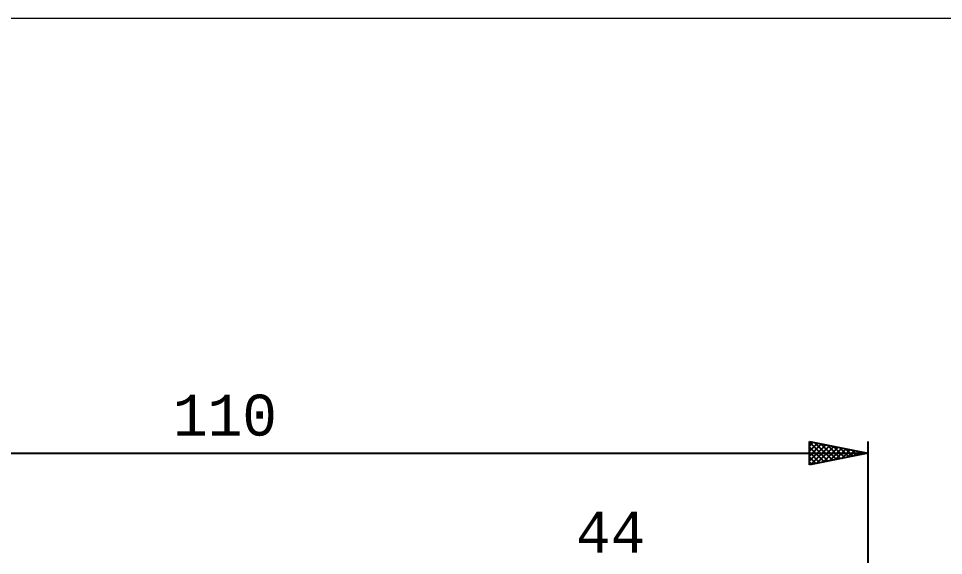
# Model space of a CAD drawing. Header units: millimetres. Extents: x -108 to 139, y -57 to 79.
# Drawn here: x -28.7 to 50.5, y 32.8 to 78.7 of the extents above; entities that cross this region are included whole.
import ezdxf
from ezdxf.enums import TextEntityAlignment as Align

# ---------------------------------------------------------------- set-up
doc = ezdxf.new("R2010")
doc.units = ezdxf.units.MM
doc.header["$LTSCALE"] = 8
for name, color, linetype in [('2', 7, 'CONTINUOUS'), ('INFTOTAL', 9, 'CONTINUOUS'), ('SK2', 7, 'CONTINUOUS')]:
    doc.layers.add(name, color=color, linetype=linetype)
doc.styles.get("Standard").update_dxf_attribs({"font": 'Monospac821 BT'})

msp = doc.modelspace()

# ---------------------------------------------------------------- linework, layer by layer
at = {"layer": 'INFTOTAL', "color": 9, "linetype": 'CONTINUOUS', "lineweight": 18}
msp.add_line((83.6, 78.677), (-107.8, 78.677), dxfattribs=at)
at = {"layer": 'SK2', "color": 7, "linetype": 'CONTINUOUS', "lineweight": 25}
for p, q in [((39, 40.525), (39, 42.525)), ((39, 42.525), (44, 41.525)), ((39, 42.128), (39.331, 42.459)), ((39, 42.459), (40.611, 40.847)), ((39, 41.704), (39.685, 42.388)), ((39, 41.279), (40.038, 42.317)), ((39, 40.855), (40.392, 42.247)), ((39, 42.034), (40.258, 40.777)), ((39.118, 40.549), (40.745, 42.176)), ((39.447, 42.436), (40.965, 40.918)), ((39.648, 40.655), (41.099, 42.105)), ((39.978, 42.329), (41.319, 40.989)), ((40.179, 40.761), (41.452, 42.035)), ((40.508, 42.223), (41.672, 41.059)), ((40.709, 40.867), (41.806, 41.964)), ((41.038, 42.117), (42.026, 41.13)), ((41.569, 42.011), (42.379, 41.201)), ((44, 42.525), (44, 9.525)), ((-66, 41.525), (44, 41.525)), ((39, 41.61), (39.904, 40.706)), ((44, 41.525), (39, 40.525)), ((39, 41.186), (39.551, 40.635)), ((41.239, 40.973), (42.159, 41.893)), ((41.77, 41.079), (42.513, 41.822)), ((42.099, 41.905), (42.733, 41.272)), ((42.3, 41.185), (42.867, 41.752)), ((42.629, 41.799), (43.086, 41.342)), ((42.83, 41.291), (43.22, 41.681)), ((43.16, 41.693), (43.44, 41.413)), ((43.36, 41.397), (43.574, 41.61)), ((43.69, 41.587), (43.793, 41.484)), ((43.891, 41.503), (43.927, 41.54)), ((39, 40.762), (39.197, 40.564))]:
    msp.add_line(p, q, dxfattribs=at)

# ---------------------------------------------------------------- texts
at = {"layer": '2', "color": 7, "linetype": 'CONTINUOUS', "lineweight": 25}
msp.add_text('44', height=3.5, dxfattribs=at).set_placement((22, 33.025), align=Align.CENTER)
at = {"layer": 'SK2', "color": 7, "linetype": 'CONTINUOUS', "lineweight": 25}
msp.add_text('110', height=3.5, dxfattribs=at).set_placement((-11, 43.025), align=Align.CENTER)

doc.saveas('drawing.dxf')
